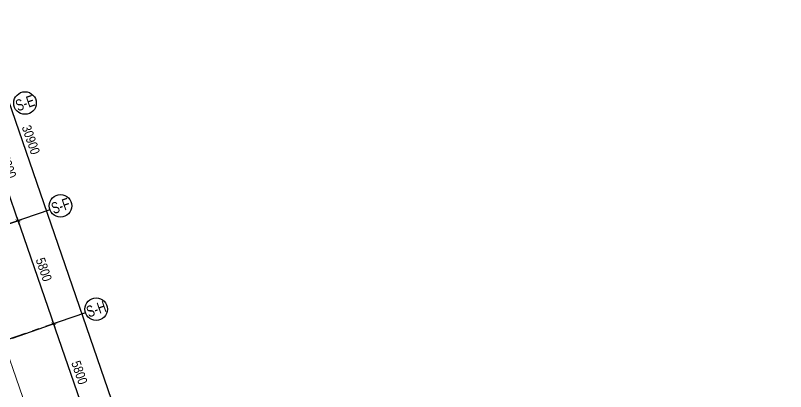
# Model space of a CAD drawing. Header units: millimetres. Extents: x -80883 to 1826631, y -376836 to 309394.
# Drawn here: x 1750908 to 1791884, y -307801 to -287785 of the extents above; entities that cross this region are included whole.
import ezdxf
from ezdxf.enums import TextEntityAlignment as Align

# ---------------------------------------------------------------- set-up
doc = ezdxf.new("R2010")
doc.units = ezdxf.units.MM
doc.header["$LTSCALE"] = 100
doc.header["$PDMODE"] = 32
doc.header["$PDSIZE"] = 2.5
doc.linetypes.add('CENTER2', pattern=[1.125, 0.75, -0.125, 0.125, -0.125])
for name, color, linetype in [('ccu12-Truc', 13, 'CENTER2'), ('KT-Dim', 8, 'Continuous'), ('Xref_ST_MBDV Cot vach 30.7.2022|Xref_ST_MBDV Cot vach 30.7.2022|Xref_ST_MBDV Cot vach 30.7.2022|Xref_ST_MBDV Cot vach 30.7.2022|A-GRID-SYM', 50, 'Continuous')]:
    doc.layers.add(name, color=color, linetype=linetype)
doc.layers.add('TNG hungdh1', color=3, linetype='Continuous', lineweight=13)
doc.styles.add('Arial Narrow', font='ARIALN.TTF')
doc.styles.add('HBA-Text', font='GOTHIC.TTF')
doc.dimstyles.new('ccu12-200', dxfattribs={"dimscale": 200, "dimtxt": 2.5, "dimasz": 1, "dimexe": 1, "dimexo": 2, "dimgap": 1, "dimtad": 1, "dimdec": 0, "dimrnd": 5, "dimdsep": 46, "dimtxsty": 'Arial Narrow', "dimblk": 'ARCHTICK', "dimcen": -1, "dimdle": 1, "dimclrd": 256, "dimclre": 256, "dimclrt": 3, "dimadec": 0, "dimazin": 2, "dimtfac": 0.1, "dimtdec": 0, "dimtmove": 0, "dimatfit": 1, "dimldrblk": 'ARCHTICK', "dimfxl": 1, "dimtvp": 0.833333, "dimtolj": 1, "dimtzin": 12, "dimarcsym": 0})

# ---------------------------------------------------------------- blocks, each defined once
blk = doc.blocks.new('_ARCHTICK')
at = {"color": 0, "linetype": 'ByBlock', "const_width": 0.15}
blk.add_lwpolyline([(-0.5, -0.5), (0.5, 0.5)], dxfattribs=at)
blk = doc.blocks.new('*D994')
at = {"layer": 'Defpoints', "color": 0, "transparency": 16777216}
for p in [(369540, -50987), (374002, -55583), (371432, -56470, 0)]:
    blk.add_point(p, dxfattribs=at)
at = {"layer": 'KT-Dim', "lineweight": -2, "transparency": 16777216}
for p, q in [((372044, -49911), (374067, -55772)), ((369918, -50857), (372298, -50035)), ((371810, -56339), (374191, -55518))]:
    blk.add_line(p, q, dxfattribs=at)
at = {"layer": 'KT-Dim', "lineweight": -2, "transparency": 16777216, "xscale": 200, "yscale": 200, "zscale": 200}
for p, rotation in [((372109, -50100), 109.0471074728855), ((374002, -55583), 289.0471074728856)]:
    blk.add_blockref('_ARCHTICK', p, dxfattribs=dict(at, rotation=rotation))
at = {"layer": 'KT-Dim', "color": 3, "transparency": 16777216, "insert": (373486, -52693), "char_height": 500, "attachment_point": 5, "rotation": 289.0471, "style": 'Arial Narrow'}
blk.add_mtext('\\A1;5800', dxfattribs=at)
blk = doc.blocks.new('*D999')
at = {"layer": 'Defpoints', "color": 0, "transparency": 16777216}
for p in [(371433, -56470, 0), (375894, -61065), (373325, -61952, 0)]:
    blk.add_point(p, dxfattribs=at)
at = {"layer": 'KT-Dim', "lineweight": -2, "transparency": 16777216}
for p, q in [((371811, -56339), (374191, -55518)), ((373936, -55394), (375960, -61254)), ((373703, -61822), (376084, -61000))]:
    blk.add_line(p, q, dxfattribs=at)
at = {"layer": 'KT-Dim', "lineweight": -2, "transparency": 16777216, "xscale": 200, "yscale": 200, "zscale": 200}
for p, rotation in [((374002, -55583), 109.0471074728855), ((375894, -61065), 289.0471074728856)]:
    blk.add_blockref('_ARCHTICK', p, dxfattribs=dict(at, rotation=rotation))
at = {"layer": 'KT-Dim', "color": 3, "transparency": 16777216, "insert": (375378, -58176), "char_height": 500, "attachment_point": 5, "rotation": 289.0471, "style": 'Arial Narrow'}
blk.add_mtext('\\A1;5800', dxfattribs=at)
blk = doc.blocks.new('*D1000')
at = {"layer": 'Defpoints', "color": 0, "transparency": 16777216}
for p in [(373326, -61952, 0), (377787, -66548), (375218, -67435, 0)]:
    blk.add_point(p, dxfattribs=at)
at = {"layer": 'KT-Dim', "lineweight": -2, "transparency": 16777216}
for p, q in [((373704, -61822), (376084, -61000)), ((375829, -60876), (377853, -66737)), ((375596, -67304), (377976, -66483))]:
    blk.add_line(p, q, dxfattribs=at)
at = {"layer": 'KT-Dim', "lineweight": -2, "transparency": 16777216, "xscale": 200, "yscale": 200, "zscale": 200}
for p, rotation in [((375894, -61065), 109.0471074728855), ((377787, -66548), 289.0471074728856)]:
    blk.add_blockref('_ARCHTICK', p, dxfattribs=dict(at, rotation=rotation))
at = {"layer": 'KT-Dim', "color": 3, "transparency": 16777216, "insert": (377271, -63658), "char_height": 500, "attachment_point": 5, "rotation": 289.0471, "style": 'Arial Narrow'}
blk.add_mtext('\\A1;5800', dxfattribs=at)
blk = doc.blocks.new('GRID-SYM-flat-103')
at = {"layer": 'Xref_ST_MBDV Cot vach 30.7.2022|Xref_ST_MBDV Cot vach 30.7.2022|Xref_ST_MBDV Cot vach 30.7.2022|Xref_ST_MBDV Cot vach 30.7.2022|A-GRID-SYM'}
blk.add_circle((0, 0, 0), 900, dxfattribs=at)
at = {"layer": 'Xref_ST_MBDV Cot vach 30.7.2022|Xref_ST_MBDV Cot vach 30.7.2022|Xref_ST_MBDV Cot vach 30.7.2022|Xref_ST_MBDV Cot vach 30.7.2022|A-GRID-SYM', "style": 'HBA-Text'}
blk.add_attdef('GRID', text='', height=900, rotation=19.04714, dxfattribs=at).set_placement((0, 0, 0), align=Align.MIDDLE_CENTER)
blk = doc.blocks.new('*D976')
at = {"layer": 'Defpoints', "color": 0, "transparency": 16777216}
for p in [(366647, -37704, 0), (379300, -66026), (376730, -66913, 0)]:
    blk.add_point(p, dxfattribs=at)
at = {"layer": 'KT-Dim', "lineweight": -2, "transparency": 16777216}
for p, q in [((367025, -37574), (369405, -36752)), ((369150, -36628), (379365, -66215)), ((377108, -66782), (379489, -65960))]:
    blk.add_line(p, q, dxfattribs=at)
at = {"layer": 'KT-Dim', "lineweight": -2, "transparency": 16777216, "xscale": 200, "yscale": 200, "zscale": 200}
for p, rotation in [((369216, -36817), 109.0471074728855), ((379300, -66026), 289.0471074728856)]:
    blk.add_blockref('_ARCHTICK', p, dxfattribs=dict(at, rotation=rotation))
at = {"layer": 'KT-Dim', "color": 3, "transparency": 16777216, "insert": (374688, -51273), "char_height": 500, "attachment_point": 5, "rotation": 289.0471, "style": 'Arial Narrow'}
blk.add_mtext('\\A1;30900', dxfattribs=at)
blk = doc.blocks.new('MBKC-T7-PN-1')
at = {"layer": 'TNG hungdh1'}
blk.add_lwpolyline([(30192, 12093, -0.117119), (42412, 13531), (57799, 9102, -0.284012), (60755, 5749), (65986, -9369, 0.318129), (69743, -12061), (99390, -12229, -0.326525), (102151, -14245), (105661, -29755, -0.450863), (101747, -36141), (55535, -35879, -0.333243), (50104, -32276), (45598, -19256, 0.373465), (30669, -13101), (11293, -19806), (11293, -19806, -0.370334), (6441, -17879), (-1057, -3543, -0.458476), (1179, 2091), (30192, 12093)], format="xyb", dxfattribs=at)
blk = doc.blocks.new('Grid-ST-flat-3')
at = {"layer": 'ccu12-Truc', "ltscale": 30}
for p, q in [((375703.1, -54995.5), (343807.6, -66007.3)), ((377595.9, -60477.9), (312746.7, -82867))]:
    blk.add_line(p, q, dxfattribs=at)
at = {"layer": 'KT-Dim'}
ref = blk.add_blockref('GRID-SYM-flat-103', (374377.5, -49317.2, 0), dxfattribs=dict(at, xscale=0.6666666666666666, yscale=0.6666666666666666, zscale=0.6666666666666666))
ref.add_attrib('GRID', 'S-E', dxfattribs={"layer": 'Xref_ST_MBDV Cot vach 30.7.2022|Xref_ST_MBDV Cot vach 30.7.2022|Xref_ST_MBDV Cot vach 30.7.2022|Xref_ST_MBDV Cot vach 30.7.2022|A-GRID-SYM', "height": 600, "rotation": 19, "style": 'HBA-Text', "width": 0.75}).set_placement((374377.5, -49317.2, 0), align=Align.MIDDLE_CENTER)
ref = blk.add_blockref('GRID-SYM-flat-103', (376267.4, -54791.3, 0), dxfattribs=dict(at, xscale=0.6666666666666666, yscale=0.6666666666666666, zscale=0.6666666666666666))
ref.add_attrib('GRID', 'S-F', dxfattribs={"layer": 'Xref_ST_MBDV Cot vach 30.7.2022|Xref_ST_MBDV Cot vach 30.7.2022|Xref_ST_MBDV Cot vach 30.7.2022|Xref_ST_MBDV Cot vach 30.7.2022|A-GRID-SYM', "height": 600, "rotation": 19, "style": 'HBA-Text', "width": 0.75}).set_placement((376267.4, -54791.3, 0), align=Align.MIDDLE_CENTER)
ref = blk.add_blockref('GRID-SYM-flat-103', (378163.1, -60282.1, 0), dxfattribs=dict(at, xscale=0.6666666666666666, yscale=0.6666666666666666, zscale=0.6666666666666666))
ref.add_attrib('GRID', 'S-H', dxfattribs={"layer": 'Xref_ST_MBDV Cot vach 30.7.2022|Xref_ST_MBDV Cot vach 30.7.2022|Xref_ST_MBDV Cot vach 30.7.2022|Xref_ST_MBDV Cot vach 30.7.2022|A-GRID-SYM', "height": 600, "rotation": 19, "style": 'HBA-Text', "width": 0.75}).set_placement((378163.1, -60282.1, 0), align=Align.MIDDLE_CENTER)
for base, p1, p2, picture, middle in [((379299.7, -66025.7, 0), (366646.9, -37704.3), (376730.3, -66912.7, 0), '*D976', (374688, -51272.9, 0)), ((374001.7, -55582.9, 0), (369540.2, -50987.3, 0), (371432.3, -56470), '*D994', (373485.6, -52693.1, 0)), ((375894.5, -61065.4, 0), (371433, -56469.7, 0), (373325.1, -61952.4, 0), '*D999', (375378.4, -58175.5, 0)), ((377787.3, -66547.8, 0), (373325.8, -61952.2), (375217.9, -67434.9, 0), '*D1000', (377271.3, -63658, 0))]:
    dim = blk.add_linear_dim(base=base, p1=p1, p2=p2, angle=109.04711, dimstyle='ccu12-200', dxfattribs=at)
    dim.commit()
    dim.dimension.update_dxf_attribs({"geometry": picture, "text_midpoint": middle})

msp = doc.modelspace()

# ---------------------------------------------------------------- block references
for name, p in [('Grid-ST-flat-3', (1377041.6, -243129.8)), ('MBKC-T7-PN-1', (1686004.2, -300749.5))]:
    msp.add_blockref(name, p)

doc.saveas('drawing.dxf')
